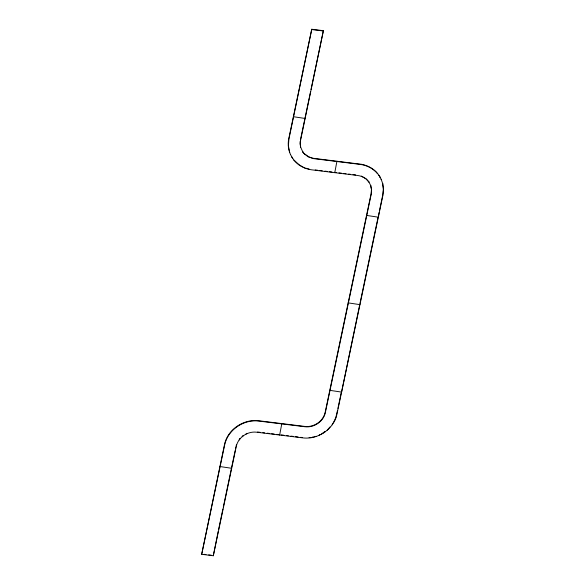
<?xml version="1.0" encoding="UTF-8"?>
<svg xmlns="http://www.w3.org/2000/svg" width="585" height="585" viewBox="0 0 585 585"><rect width="100%" height="100%" fill="white"/><g stroke="black" fill="none" stroke-linecap="round" stroke-linejoin="round"><path stroke-width="0.88" d="M291.571 156.7L291.41 156.37L292.778 158.63L290.394 154.338L290.548 154.667C288.244 149.709 287.659 144.027 288.763 138.689L311.754 29.25L323.381 30.683L300.595 140.217L300.244 143.084L300.661 147.149L300.105 144.122L300.193 141.373L300.346 141.702M289.56 152.217L289.714 152.546L288.412 145.833L288.924 139.018L311.754 29.25M201.679 554.317L224.508 444.549C227.675 429.375 243.645 418.772 258.848 420.769L304.617 426.399C313.765 427.664 323.41 421.251 325.223 412.081L371.109 193.672L371.446 189.438L370.663 185.445L371.599 189.767L371.263 194.008L325.384 412.418C323.571 421.58 313.926 427.993 304.77 426.728L259.009 421.098C243.806 419.101 227.836 429.704 224.669 444.885L201.679 554.317L213.306 555.75L236.245 446.545C238.058 437.375 247.704 430.962 256.859 432.227L302.62 437.858C317.823 439.854 333.794 429.258 336.96 414.078L382.941 195.2L383.453 188.392L382.78 183.858L381.157 179.222L381.31 179.558L378.926 175.259L380.287 177.526L380.133 177.189M382.904 194.14L383.321 190.366L383.475 190.695M218.205 531.326L213.306 555.75M218.585 529.535L222.892 509.016M223.273 507.232L235.17 450.567M235.536 448.827L235.901 447.086M300.434 139.881L310.628 91.362M311.008 89.578L315.315 69.052M315.688 67.268L323.381 30.683M279.645 435.035L281.824 423.591M337.538 410.231L335.629 418.487M337.911 408.469L341.238 392.645M359.98 303.418L377.976 217.744M379.087 212.457L378.32 217.181L366.539 215.419M379.46 210.695L382.78 194.871M236.084 446.216L236.464 444.739L236.618 445.075M335.146 418.882L334.657 420.666M334.115 421.039L333.501 422.779M332.894 423.123L332.163 424.812M327.205 430.231L329.955 427.006M323.739 432.373L325.114 431.445L325.267 431.774M320.149 434.436L318.803 435.474M314.737 436.512L316.478 436.366M312.332 437.097L314.101 437.075M309.077 437.602L311.681 437.602M311.907 29.579L323.534 31.012M315.169 169.942L317.816 170.264M319.585 170.484L322.233 170.813M324.887 171.134L327.534 171.463M329.304 171.683L331.958 172.005M336.36 172.546L334.605 172.334L334.766 172.663L336.938 161.226M338.986 172.875L341.618 173.197M343.373 173.409L345.998 173.738M348.631 174.059L350.386 174.271M353.011 174.601L355.643 174.922M257.575 432.008L260.208 432.33M262.833 432.651L264.588 432.871M267.221 433.192L269.846 433.514M271.601 433.734L274.233 434.055M276.859 434.377L279.491 434.699M281.261 434.918L283.908 435.247M286.562 435.569L288.325 435.788M290.979 436.117L293.626 436.439M295.396 436.659L298.043 436.988M300.697 437.309L302.467 437.529M204.202 554.317L205.993 554.536M208.677 554.865L211.361 555.202M361.64 164.319L313.026 158.25L308.953 156.963L304.434 153.818L307.871 156.648L313.18 158.579L360.067 164.385C366.832 165.219 373.318 168.517 377.705 173.774C373.866 168.699 367.833 165.511 361.64 164.319L361.801 164.648M361.45 176.392L361.296 176.063L366.1 178.813L369.003 182.154C366.407 178.374 362.071 175.997 357.552 175.471L311.79 169.84C304.178 168.897 296.814 164.816 292.617 158.301M306.079 168.231L309.129 169.065M294.153 160.451L293.999 160.114L299.081 164.765L302.438 166.732M303.52 152.817L303.673 153.146L302.701 151.734L304.595 154.148M377.544 173.438L379.087 175.588M368.85 181.825L370.824 185.774M302.854 152.063L300.5 146.813M382.78 183.858L382.627 183.529L383.314 189.598M305.004 118.133L305.165 118.47L293.385 116.707M305.48 168.326L303.132 167.091L303.293 167.42M348.17 302.876L359.95 304.639L359.79 304.31L341.574 392.096L329.794 390.334M323.212 433.171L323.052 432.841L321.055 434.406M247.089 433.639L246.928 433.302L245.751 434.275M243.243 435.84L243.089 435.503L242.095 436.754M240.033 438.838L239.879 438.501L239.141 439.978M231.521 467.963L231.675 468.292L219.894 466.53"/></g></svg>
